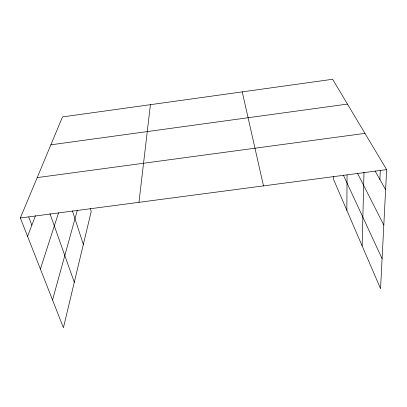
<?xml version="1.0" encoding="UTF-8"?>
<svg xmlns="http://www.w3.org/2000/svg" width="407" height="407" viewBox="0 0 407 407"><rect width="100%" height="100%" fill="white"/><g stroke="black" fill="none" stroke-linecap="round" stroke-linejoin="round"><path stroke-width="0.61" d="M346.856 210.333L347.054 174.995M362.133 245.864L363.99 172.197M379.894 179.477L380.301 170.243M90.298 208.455L91.219 211.477L63.421 327.721L20.35 217.974L62.505 116.921L332.611 79.279L386.65 169.627L380.555 288.7L333.613 179.543L333.582 176.496M138.97 202.315L150.412 104.67M52.534 299.974L77.315 210.271M40.385 269.022L58.557 212.815M27.579 236.391L35.434 215.746M50.865 144.821L347.451 104.09M37.19 177.605L364.967 133.374M20.35 217.974L386.65 169.627M375.081 170.915L385.622 189.672M357.55 173.351L383.811 225.122M343.366 175.152L382.092 258.679M28.714 216.982L31.843 225.178M49.969 213.655L74.293 282.27M72.415 210.897L83.343 244.404M242.236 91.875L263.492 185.882"/></g></svg>
